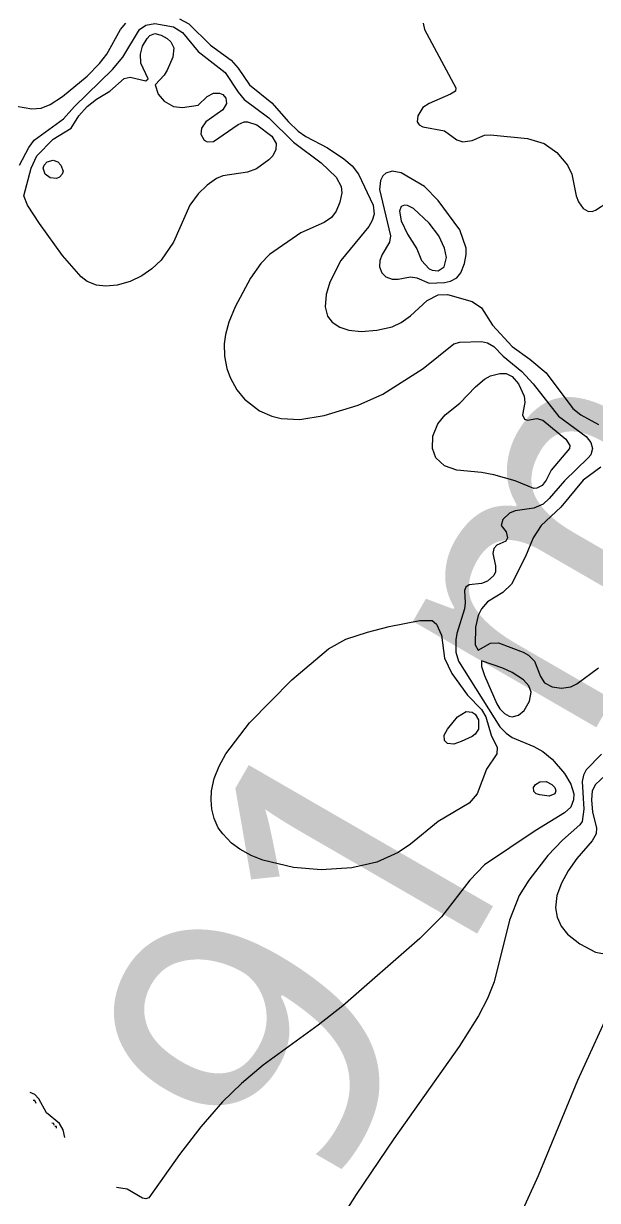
# Model space of a CAD drawing. Extents: x 474277 to 475042, y 254928 to 255625.
# Drawn here: x 474421.11 to 474435.4, y 255188 to 255217.27 of the extents above; entities that cross this region are included whole.
import ezdxf

# ---------------------------------------------------------------- set-up
doc = ezdxf.new("R2010")
doc.units = 0
doc.header["$MEASUREMENT"] = 0
doc.layers.add('BaseMapV2_DTM_export_MonNov09090547073261 — entities', color=1, linetype='CONTINUOUS')
doc.styles.get("Standard").update_dxf_attribs({"font": 'romans.shx'})

msp = doc.modelspace()

# ---------------------------------------------------------------- linework, layer by layer
at = {"layer": 'BaseMapV2_DTM_export_MonNov09090547073261 — entities', "color": 15, "linetype": 'Continuous', "true_color": 0xb7484b}
for points in [[(474420.935, 255215.221, 91), (474421.318, 255215.153, 91), (474421.548, 255215.166, 91), (474421.778, 255215.258, 91), (474422.085, 255215.459, 91), (474422.698, 255215.961, 91), (474423.005, 255216.276, 91), (474423.187, 255216.515, 91), (474423.53, 255217.128, 91), (474423.658, 255217.281, 91)], [(474421.015, 255213.754, 91.25), (474421.242, 255214.193, 91.25), (474421.38, 255214.368, 91.25), (474422.11, 255214.904, 91.25), (474422.381, 255215.211, 91.25), (474423.327, 255216.131, 91.25), (474423.582, 255216.438, 91.25), (474424.004, 255217.128, 91.25), (474424.155, 255217.229, 91.25), (474424.385, 255217.273, 91.25), (474424.845, 255217.188, 91.25), (474425.075, 255217.053, 91.25), (474425.459, 255216.575, 91.25), (474426.136, 255216.055, 91.25), (474426.456, 255215.567, 91.25), (474426.609, 255215.386, 91.25), (474427.222, 255214.928, 91.25), (474427.836, 255214.318, 91.25), (474428.526, 255213.804, 91.25), (474428.898, 255213.448, 91.25), (474429.021, 255213.218, 91.25), (474429.037, 255213.064, 91.25), (474428.986, 255212.826, 91.25), (474428.898, 255212.604, 91.25), (474428.782, 255212.451, 91.25), (474428.602, 255212.326, 91.25), (474428.016, 255212.067, 91.25), (474427.241, 255211.531, 91.25), (474427.025, 255211.301, 91.25), (474426.762, 255210.936, 91.25), (474426.38, 255210.227, 91.25), (474426.224, 255209.844, 91.25), (474426.14, 255209.537, 91.25), (474426.109, 255209.307, 91.25), (474426.114, 255209, 91.25), (474426.174, 255208.694, 91.25), (474426.256, 255208.464, 91.25), (474426.427, 255208.157, 91.25), (474426.613, 255207.927, 91.25), (474426.992, 255207.64, 91.25), (474427.299, 255207.505, 91.25), (474427.529, 255207.447, 91.25), (474427.989, 255207.424, 91.25), (474428.602, 255207.522, 91.25), (474429.446, 255207.777, 91.25), (474430.059, 255208.056, 91.25), (474431.059, 255208.694, 91.25), (474431.823, 255209.305, 91.25), (474431.976, 255209.344, 91.25), (474432.513, 255209.367, 91.25), (474432.666, 255209.328, 91.25), (474432.82, 255209.24, 91.25), (474433.056, 255209, 91.25), (474433.52, 255208.617, 91.25), (474433.805, 255208.31, 91.25), (474434.43, 255207.503, 91.25), (474435.12, 255207.003, 91.25), (474435.235, 255206.853, 91.25), (474435.275, 255206.7, 91.25), (474435.234, 255206.547, 91.25), (474435.175, 255206.47, 91.25), (474434.583, 255205.9, 91.25), (474434.2, 255205.457, 91.25), (474434.047, 255205.32, 91.25), (474433.816, 255205.221, 91.25), (474433.356, 255205.152, 91.25), (474433.213, 255205.09, 91.25), (474433.05, 255204.937, 91.25), (474433.007, 255204.783, 91.25), (474433.13, 255204.63, 91.25), (474433.161, 255204.476, 91.25), (474433.12, 255204.4, 91.25), (474432.896, 255204.299, 91.25), (474432.82, 255204.215, 91.25), (474432.799, 255204.093, 91.25), (474432.863, 255203.786, 91.25), (474432.862, 255203.633, 91.25), (474432.82, 255203.539, 91.25), (474432.666, 255203.404, 91.25), (474432.513, 255203.347, 91.25), (474432.206, 255203.309, 91.25), (474432.122, 255203.25, 91.25), (474432.096, 255203.173, 91.25), (474432.112, 255202.866, 91.25), (474432.091, 255202.713, 91.25), (474431.897, 255202.099, 91.25), (474431.875, 255201.946, 91.25), (474431.874, 255201.639, 91.25), (474431.939, 255201.409, 91.25), (474432.973, 255199.774, 91.25), (474433.126, 255199.616, 91.25), (474433.28, 255199.509, 91.25), (474433.816, 255199.291, 91.25), (474434.046, 255199.166, 91.25), (474434.277, 255198.97, 91.25), (474434.583, 255198.62, 91.25), (474434.737, 255198.352, 91.25), (474434.81, 255198.112, 91.25), (474434.809, 255197.959, 91.25), (474434.737, 255197.777, 91.25), (474434.583, 255197.64, 91.25), (474433.848, 255197.192, 91.25), (474432.59, 255196.344, 91.25), (474432.221, 255195.965, 91.25), (474431.516, 255195.05, 91.25), (474430.979, 255194.512, 91.25), (474429.063, 255192.836, 91.25), (474428.449, 255192.357, 91.25), (474427.082, 255191.365, 91.25), (474426.543, 255190.905, 91.25), (474426.07, 255190.445, 91.25), (474425.527, 255189.831, 91.25), (474424.999, 255189.141, 91.25), (474424.232, 255188.06, 91.25), (474424.155, 255188.035, 91.25), (474424.079, 255188.053, 91.25), (474423.695, 255188.274, 91.25), (474423.427, 255188.318, 91.25)], [(474424.999, 255217.392, 91), (474425.229, 255217.266, 91), (474425.765, 255216.739, 91), (474426.281, 255216.361, 91), (474426.456, 255216.166, 91), (474426.742, 255215.748, 91), (474427.299, 255215.304, 91), (474427.709, 255214.828, 91), (474427.948, 255214.598, 91), (474428.142, 255214.463, 91), (474428.679, 255214.185, 91), (474429.088, 255213.908, 91), (474429.293, 255213.733, 91), (474429.452, 255213.524, 91), (474429.814, 255212.757, 91), (474429.839, 255212.527, 91), (474429.796, 255212.374, 91), (474429.707, 255212.221, 91), (474429.013, 255211.377, 91), (474428.742, 255210.841, 91), (474428.644, 255210.534, 91), (474428.62, 255210.227, 91), (474428.683, 255209.997, 91), (474428.798, 255209.844, 91), (474428.986, 255209.716, 91), (474429.216, 255209.644, 91), (474429.523, 255209.616, 91), (474429.906, 255209.646, 91), (474430.289, 255209.731, 91), (474430.519, 255209.836, 91), (474430.749, 255209.998, 91), (474431.163, 255210.381, 91), (474431.439, 255210.528, 91), (474431.67, 255210.531, 91), (474432.283, 255210.358, 91), (474432.513, 255210.205, 91), (474432.787, 255209.767, 91), (474433.28, 255209.241, 91), (474433.719, 255208.924, 91), (474434.123, 255208.584, 91), (474434.791, 255207.697, 91), (474434.99, 255207.543, 91), (474435.427, 255207.296, 91)], [(474431.061, 255217.281, 90.75), (474431.093, 255217.128, 90.75), (474431.88, 255215.671, 90.75), (474431.87, 255215.594, 90.75), (474431.744, 255215.518, 90.75), (474431.209, 255215.284, 90.75), (474431.056, 255215.185, 90.75), (474430.927, 255214.981, 90.75), (474430.91, 255214.828, 90.75), (474430.962, 255214.751, 90.75), (474431.056, 255214.705, 90.75), (474431.593, 255214.602, 90.75), (474431.9, 255214.38, 90.75), (474432.053, 255214.328, 90.75), (474432.283, 255214.361, 90.75), (474432.59, 255214.493, 90.75), (474432.743, 255214.506, 90.75), (474433.663, 255214.415, 90.75), (474434.078, 255214.291, 90.75), (474434.387, 255214.061, 90.75), (474434.654, 255213.754, 90.75), (474434.767, 255213.524, 90.75), (474434.875, 255212.988, 90.75), (474434.931, 255212.834, 90.75), (474435.043, 255212.673, 90.75), (474435.161, 255212.604, 90.75), (474435.273, 255212.6, 90.75), (474435.35, 255212.629, 90.75), (474435.657, 255212.832, 90.75)], [(474423.443, 255210.764, 91.5), (474423.158, 255210.736, 91.5), (474422.928, 255210.765, 91.5), (474422.698, 255210.859, 91.5), (474422.545, 255210.972, 91.5), (474422.085, 255211.505, 91.5), (474421.507, 255212.297, 91.5), (474421.209, 255212.757, 91.5), (474421.123, 255212.988, 91.5), (474421.302, 255213.678, 91.5), (474421.444, 255213.984, 91.5), (474421.855, 255214.393, 91.5), (474422.298, 255214.674, 91.5), (474422.487, 255214.981, 91.5), (474422.698, 255215.211, 91.5), (474422.928, 255215.392, 91.5), (474423.261, 255215.594, 91.5), (474423.619, 255215.903, 91.5), (474423.772, 255215.935, 91.5), (474424.155, 255215.845, 91.5), (474424.214, 255215.901, 91.5), (474424.037, 255216.285, 91.5), (474424.023, 255216.515, 91.5), (474424.079, 255216.709, 91.5), (474424.188, 255216.898, 91.5), (474424.256, 255216.975, 91.5), (474424.385, 255217.023, 91.5), (474424.539, 255216.981, 91.5), (474424.687, 255216.898, 91.5), (474424.783, 255216.821, 91.5), (474424.855, 255216.668, 91.5), (474424.828, 255216.438, 91.5), (474424.692, 255216.11, 91.5), (474424.615, 255215.988, 91.5), (474424.39, 255215.748, 91.5), (474424.467, 255215.518, 91.5), (474424.615, 255215.342, 91.5), (474424.845, 255215.207, 91.5), (474425.075, 255215.184, 91.5), (474425.459, 255215.244, 91.5), (474425.689, 255215.459, 91.5), (474425.842, 255215.545, 91.5), (474425.995, 255215.544, 91.5), (474426.072, 255215.51, 91.5), (474426.149, 255215.418, 91.5), (474426.165, 255215.288, 91.5), (474426.072, 255215.128, 91.5), (474425.653, 255214.828, 91.5), (474425.546, 255214.674, 91.5), (474425.531, 255214.521, 91.5), (474425.612, 255214.376, 91.5), (474425.689, 255214.331, 91.5), (474425.842, 255214.34, 91.5), (474426.456, 255214.764, 91.5), (474426.603, 255214.828, 91.5), (474426.686, 255214.831, 91.5), (474426.919, 255214.751, 91.5), (474427.299, 255214.473, 91.5), (474427.401, 255214.291, 91.5), (474427.397, 255214.138, 91.5), (474427.316, 255213.984, 91.5), (474427.222, 255213.882, 91.5), (474426.916, 255213.656, 91.5), (474426.686, 255213.572, 91.5), (474426.072, 255213.486, 91.5), (474425.919, 255213.42, 91.5), (474425.689, 255213.256, 91.5), (474425.459, 255213.039, 91.5), (474425.251, 255212.757, 91.5), (474424.845, 255211.832, 91.5), (474424.539, 255211.388, 91.5), (474424.309, 255211.17, 91.5), (474424.055, 255210.994, 91.5), (474423.772, 255210.858, 91.5), (474423.443, 255210.764, 91.5)], [(474422.005, 255213.448, 91.75), (474421.932, 255213.422, 91.75), (474421.778, 255213.432, 91.75), (474421.648, 255213.524, 91.75), (474421.604, 255213.678, 91.75), (474421.628, 255213.754, 91.75), (474421.702, 255213.834, 91.75), (474421.855, 255213.874, 91.75), (474421.971, 255213.831, 91.75), (474422.045, 255213.754, 91.75), (474422.097, 255213.601, 91.75), (474422.079, 255213.524, 91.75), (474422.005, 255213.448, 91.75)], [(474431.593, 255210.833, 90.75), (474431.746, 255210.865, 90.75), (474431.9, 255210.95, 90.75), (474432.001, 255211.071, 90.75), (474432.092, 255211.301, 90.75), (474432.136, 255211.531, 90.75), (474432.134, 255211.684, 90.75), (474431.973, 255212.144, 90.75), (474431.439, 255212.869, 90.75), (474431.096, 255213.218, 90.75), (474430.519, 255213.557, 90.75), (474430.289, 255213.599, 90.75), (474430.136, 255213.549, 90.75), (474430.059, 255213.481, 90.75), (474429.998, 255213.371, 90.75), (474429.972, 255213.141, 90.75), (474430.252, 255211.991, 90.75), (474430.224, 255211.837, 90.75), (474430.041, 255211.531, 90.75), (474429.984, 255211.377, 90.75), (474429.976, 255211.224, 90.75), (474430.03, 255211.071, 90.75), (474430.136, 255210.968, 90.75), (474430.289, 255210.914, 90.75), (474430.443, 255210.914, 90.75), (474430.749, 255210.973, 90.75), (474430.903, 255210.946, 90.75), (474431.209, 255210.818, 90.75), (474431.593, 255210.833, 90.75)], [(474431.439, 255211.124, 90.5), (474431.588, 255211.224, 90.5), (474431.647, 255211.454, 90.5), (474431.597, 255211.684, 90.5), (474431.452, 255211.991, 90.5), (474431.209, 255212.31, 90.5), (474430.826, 255212.672, 90.5), (474430.673, 255212.749, 90.5), (474430.596, 255212.756, 90.5), (474430.519, 255212.719, 90.5), (474430.476, 255212.604, 90.5), (474430.519, 255212.364, 90.5), (474430.673, 255212.03, 90.5), (474430.903, 255211.668, 90.5), (474431.025, 255211.377, 90.5), (474431.209, 255211.173, 90.5), (474431.286, 255211.134, 90.5), (474431.439, 255211.124, 90.5)], [(474434.023, 255205.78, 91.5), (474433.893, 255205.713, 91.5), (474433.816, 255205.708, 91.5), (474433.356, 255205.898, 91.5), (474432.82, 255206.044, 91.5), (474432.513, 255206.104, 91.5), (474431.9, 255206.166, 91.5), (474431.593, 255206.268, 91.5), (474431.376, 255206.47, 91.5), (474431.293, 255206.7, 91.5), (474431.307, 255207.007, 91.5), (474431.427, 255207.313, 91.5), (474431.611, 255207.543, 91.5), (474431.976, 255207.831, 91.5), (474432.362, 255208.234, 91.5), (474432.59, 255208.424, 91.5), (474432.743, 255208.508, 91.5), (474432.973, 255208.569, 91.5), (474433.126, 255208.564, 91.5), (474433.28, 255208.495, 91.5), (474433.439, 255208.31, 91.5), (474433.575, 255208.004, 91.5), (474433.59, 255207.85, 91.5), (474433.538, 255207.543, 91.5), (474433.586, 255207.43, 91.5), (474433.663, 255207.406, 91.5), (474433.893, 255207.45, 91.5), (474434.046, 255207.41, 91.5), (474434.617, 255206.93, 91.5), (474434.713, 255206.777, 91.5), (474434.703, 255206.7, 91.5), (474434.246, 255206.163, 91.5), (474434.123, 255205.912, 91.5), (474434.023, 255205.78, 91.5)], [(474435.49, 255206.24, 91), (474435.043, 255205.917, 91), (474434.493, 255205.243, 91), (474434.003, 255204.783, 91), (474433.801, 255204.476, 91), (474433.608, 255204.016, 91), (474433.26, 255203.326, 91), (474433.05, 255203.117, 91), (474432.666, 255202.886, 91), (474432.515, 255202.713, 91), (474432.436, 255202.548, 91), (474432.364, 255202.253, 91), (474432.36, 255201.82, 91), (474432.436, 255201.687, 91), (474432.743, 255201.86, 91), (474432.935, 255201.869, 91), (474433.552, 255201.639, 91), (474433.685, 255201.563, 91), (474433.836, 255201.409, 91), (474433.981, 255201.026, 91), (474434.084, 255200.873, 91), (474434.277, 255200.774, 91), (474434.507, 255200.737, 91), (474434.737, 255200.774, 91), (474434.89, 255200.845, 91), (474435.427, 255201.247, 91)], [(474429.29, 255196.272, 91.5), (474428.526, 255196.221, 91.5), (474427.836, 255196.28, 91.5), (474427.069, 255196.464, 91.5), (474426.778, 255196.579, 91.5), (474426.502, 255196.732, 91.5), (474426.295, 255196.886, 91.5), (474426.072, 255197.112, 91.5), (474425.963, 255197.269, 91.5), (474425.858, 255197.499, 91.5), (474425.8, 255197.729, 91.5), (474425.782, 255197.959, 91.5), (474425.796, 255198.189, 91.5), (474425.863, 255198.496, 91.5), (474425.983, 255198.802, 91.5), (474426.153, 255199.109, 91.5), (474426.74, 255199.876, 91.5), (474427.796, 255200.949, 91.5), (474428.706, 255201.716, 91.5), (474429.139, 255201.961, 91.5), (474429.676, 255202.135, 91.5), (474430.213, 255202.276, 91.5), (474430.979, 255202.419, 91.5), (474431.286, 255202.423, 91.5), (474431.397, 255202.33, 91.5), (474431.516, 255202.059, 91.5), (474431.597, 255201.486, 91.5), (474431.773, 255201.103, 91.5), (474432.165, 255200.566, 91.5), (474432.513, 255200.212, 91.5), (474432.619, 255200.029, 91.5), (474432.753, 255199.569, 91.5), (474432.906, 255199.262, 91.5), (474432.899, 255199.109, 91.5), (474432.639, 255198.726, 91.5), (474432.408, 255198.112, 91.5), (474432.209, 255197.882, 91.5), (474431.439, 255197.426, 91.5), (474430.749, 255196.859, 91.5), (474430.443, 255196.652, 91.5), (474429.906, 255196.413, 91.5), (474429.29, 255196.272, 91.5)], [(474433.433, 255200.068, 91), (474433.577, 255200.183, 91), (474433.713, 255200.413, 91), (474433.752, 255200.643, 91), (474433.696, 255200.796, 91), (474433.559, 255200.949, 91), (474433.28, 255201.13, 91), (474433.05, 255201.238, 91), (474432.513, 255201.423, 91), (474432.513, 255201.28, 91), (474432.59, 255201.058, 91), (474432.896, 255200.347, 91), (474432.973, 255200.228, 91), (474433.092, 255200.106, 91), (474433.203, 255200.044, 91), (474433.28, 255200.03, 91), (474433.433, 255200.068, 91)], [(474432.005, 255199.416, 91.75), (474431.823, 255199.347, 91.75), (474431.67, 255199.361, 91.75), (474431.593, 255199.437, 91.75), (474431.584, 255199.569, 91.75), (474431.665, 255199.723, 91.75), (474431.921, 255200.029, 91.75), (474432.13, 255200.155, 91.75), (474432.283, 255200.143, 91.75), (474432.36, 255200.092, 91.75), (474432.444, 255199.953, 91.75), (474432.442, 255199.723, 91.75), (474432.36, 255199.598, 91.75), (474432.283, 255199.54, 91.75), (474432.005, 255199.416, 91.75)], [(474435.503, 255199.101, 91), (474435.12, 255198.705, 91), (474435.052, 255198.572, 91), (474435.025, 255198.419, 91), (474435.066, 255197.729, 91), (474435.019, 255197.422, 91), (474434.967, 255197.339, 91), (474434.533, 255196.962, 91), (474434.166, 255196.579, 91), (474433.69, 255195.965, 91), (474433.452, 255195.582, 91), (474433.213, 255194.969, 91), (474432.829, 255193.435, 91), (474432.666, 255193.023, 91), (474432.444, 255192.592, 91), (474431.96, 255191.825, 91), (474430.33, 255189.525, 91), (474429.391, 255188.144, 91), (474427.452, 255185.072, 91)], [(474435.601, 255198.572, 90.75), (474435.35, 255198.347, 90.75), (474435.272, 255198.189, 90.75), (474435.251, 255197.959, 90.75), (474435.279, 255197.652, 90.75), (474435.379, 255197.269, 90.75), (474435.369, 255197.116, 90.75), (474435.273, 255196.938, 90.75), (474434.892, 255196.502, 90.75), (474434.677, 255196.195, 90.75), (474434.504, 255195.889, 90.75), (474434.392, 255195.582, 90.75), (474434.358, 255195.275, 90.75), (474434.395, 255195.045, 90.75), (474434.501, 255194.815, 90.75), (474434.66, 255194.62, 90.75), (474434.967, 255194.377, 90.75), (474435.35, 255194.172, 90.75), (474435.58, 255194.127, 90.75)], [(474434.345, 255198.112, 91.5), (474434.2, 255198.054, 91.5), (474433.97, 255198.083, 91.5), (474433.875, 255198.112, 91.5), (474433.816, 255198.17, 91.5), (474433.81, 255198.266, 91.5), (474433.86, 255198.342, 91.5), (474433.97, 255198.413, 91.5), (474434.123, 255198.417, 91.5), (474434.265, 255198.342, 91.5), (474434.338, 255198.266, 91.5), (474434.367, 255198.189, 91.5), (474434.345, 255198.112, 91.5)], [(474435.81, 255192.954, 90.75), (474434.903, 255190.981, 90.75), (474433.925, 255188.604, 90.75), (474433.327, 255187.301, 90.75)], [(474422.142, 255189.563, 91.25), (474422.1, 255189.755, 91.25), (474422.007, 255189.908, 91.25), (474421.687, 255190.176, 91.25), (474421.497, 255190.521, 91.25), (474421.395, 255190.629, 91.25), (474421.28, 255190.684, 91.25)], [(474421.424, 255190.406, 91), (474421.395, 255190.483, 91), (474421.357, 255190.483, 91)], [(474421.873, 255189.87, 91), (474421.868, 255189.908, 91), (474421.817, 255189.922, 91)], [(474421.934, 255189.793, 91), (474421.932, 255189.834, 91), (474421.893, 255189.837, 91)]]:
    msp.add_polyline3d(points, dxfattribs=at)

# ---------------------------------------------------------------- texts
at = {"layer": 'BaseMapV2_DTM_export_MonNov09090547073261 — entities', "color": 250, "true_color": 0x323232, "insert": (474428.645, 255187.922), "char_height": 0.2, "width": 17.61571, "attachment_point": 7, "rotation": 59.9871}
msp.add_mtext('\\fOpen Sans|i0|b0;\\H7.02279;91\\~m', dxfattribs=at)

doc.saveas('drawing.dxf')
